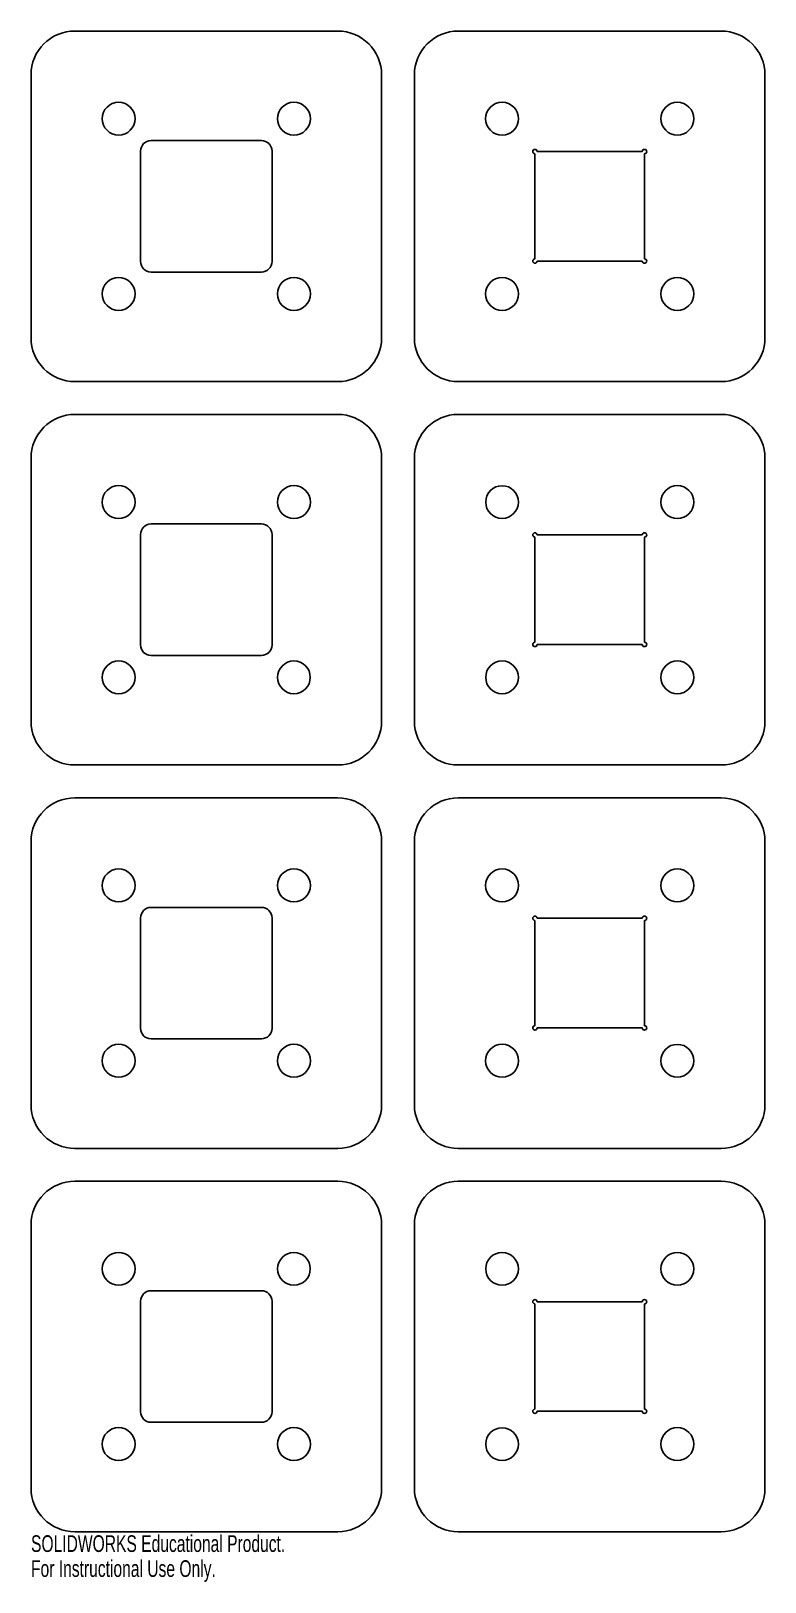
# Model space of a CAD drawing. Header units: inches. Extents: x -3 to 5.4, y -15.6 to 2.1.
import ezdxf

# ---------------------------------------------------------------- set-up
doc = ezdxf.new("R2010")
doc.units = ezdxf.units.IN
doc.header["$MEASUREMENT"] = 0
doc.styles.add('SLDTEXTSTYLE0', font='TXT', dxfattribs={"width": 0.7})

msp = doc.modelspace()

# ---------------------------------------------------------------- linework, layer by layer
at = {"color": 7, "linetype": 'Continuous', "lineweight": 25}
for p, q in [((-2.479, 2.113), (0.521, 2.113)), ((1.896, 2.113), (4.896, 2.113)), ((-2.979, -1.387), (-2.979, 1.613)), ((1.021, -1.387), (1.021, 1.613)), ((1.396, -1.387), (1.396, 1.613)), ((5.396, -1.387), (5.396, 1.613)), ((-1.729, -0.517), (-1.729, 0.743)), ((-1.609, 0.863), (-0.349, 0.863)), ((-0.229, -0.517), (-0.229, 0.743)), ((2.771, -0.487), (2.771, 0.713)), ((2.796, 0.738), (3.996, 0.738)), ((4.021, -0.487), (4.021, 0.713)), ((2.796, -0.512), (3.996, -0.512)), ((-1.609, -0.637), (-0.349, -0.637)), ((-2.479, -1.887), (0.521, -1.887)), ((1.896, -1.887), (4.896, -1.887)), ((-2.479, -2.262), (0.521, -2.262)), ((1.896, -2.262), (4.896, -2.262)), ((-2.979, -5.762), (-2.979, -2.762)), ((1.021, -5.762), (1.021, -2.762)), ((1.396, -5.762), (1.396, -2.762)), ((5.396, -5.762), (5.396, -2.762)), ((-1.609, -3.512), (-0.349, -3.512)), ((-1.729, -4.892), (-1.729, -3.632)), ((-0.229, -4.892), (-0.229, -3.632)), ((2.771, -4.862), (2.771, -3.662)), ((2.796, -3.637), (3.996, -3.637)), ((4.021, -4.862), (4.021, -3.662)), ((2.796, -4.887), (3.996, -4.887)), ((-1.609, -5.012), (-0.349, -5.012)), ((-2.479, -6.262), (0.521, -6.262)), ((1.896, -6.262), (4.896, -6.262)), ((-2.479, -6.637), (0.521, -6.637)), ((1.896, -6.637), (4.896, -6.637)), ((-2.979, -10.137), (-2.979, -7.137)), ((1.021, -10.137), (1.021, -7.137)), ((1.396, -10.137), (1.396, -7.137)), ((5.396, -10.137), (5.396, -7.137)), ((-1.609, -7.887), (-0.349, -7.887)), ((-1.729, -9.267), (-1.729, -8.007)), ((-0.229, -9.267), (-0.229, -8.007)), ((2.771, -9.237), (2.771, -8.037)), ((2.796, -8.012), (3.996, -8.012)), ((4.021, -9.237), (4.021, -8.037)), ((2.796, -9.262), (3.996, -9.262)), ((-1.609, -9.387), (-0.349, -9.387)), ((-2.479, -10.637), (0.521, -10.637)), ((1.896, -10.637), (4.896, -10.637)), ((-2.479, -11.012), (0.521, -11.012)), ((1.896, -11.012), (4.896, -11.012)), ((-2.979, -14.512), (-2.979, -11.512)), ((1.021, -14.512), (1.021, -11.512)), ((1.396, -14.512), (1.396, -11.512)), ((5.396, -14.512), (5.396, -11.512)), ((-1.729, -13.642), (-1.729, -12.382)), ((-1.609, -12.262), (-0.349, -12.262)), ((-0.229, -13.642), (-0.229, -12.382)), ((2.796, -12.387), (3.996, -12.387)), ((2.771, -13.612), (2.771, -12.412)), ((4.021, -13.612), (4.021, -12.412)), ((-1.609, -13.762), (-0.349, -13.762)), ((2.796, -13.637), (3.996, -13.637)), ((-2.479, -15.012), (0.521, -15.012)), ((1.896, -15.012), (4.896, -15.012))]:
    msp.add_line(p, q, dxfattribs=at)
for centre, radius in [((-1.979, 1.113), 0.188), ((0.021, 1.113), 0.188), ((2.396, 1.113), 0.188), ((4.396, 1.113), 0.188), ((-1.979, -0.887), 0.188), ((0.021, -0.887), 0.188), ((2.396, -0.887), 0.188), ((4.396, -0.887), 0.188), ((-1.979, -3.262), 0.188), ((0.021, -3.262), 0.188), ((2.396, -3.262), 0.187), ((4.396, -3.262), 0.188), ((-1.979, -5.262), 0.187), ((0.021, -5.262), 0.187), ((2.396, -5.262), 0.187), ((4.396, -5.262), 0.187), ((-1.979, -7.637), 0.188), ((0.021, -7.637), 0.188), ((2.396, -7.637), 0.188), ((4.396, -7.637), 0.188), ((-1.979, -9.637), 0.188), ((0.021, -9.637), 0.188), ((2.396, -9.637), 0.188), ((4.396, -9.637), 0.187), ((-1.979, -12.012), 0.187), ((0.021, -12.012), 0.187), ((2.396, -12.012), 0.187), ((4.396, -12.012), 0.187), ((-1.979, -14.012), 0.188), ((0.021, -14.012), 0.188), ((2.396, -14.012), 0.187), ((4.396, -14.012), 0.188)]:
    msp.add_circle(centre, radius, dxfattribs=at)
for centre, radius, start, end in [((-2.479, 1.613), 0.5, 90, 180), ((0.521, 1.613), 0.5, 0, 90), ((1.896, 1.613), 0.5, 90, 180), ((4.896, 1.613), 0.5, 0, 90), ((-1.609, 0.743), 0.12, 90, 180), ((-0.349, 0.743), 0.12, 0, 90), ((2.771, 0.738), 0.025, 0, 270), ((4.021, 0.738), 0.025, 270, 180), ((-1.609, -0.517), 0.12, 180, 270), ((-0.349, -0.517), 0.12, 270, 0), ((2.771, -0.512), 0.025, 90, 0), ((4.021, -0.512), 0.025, 180, 90), ((-2.479, -1.387), 0.5, 180, 270), ((0.521, -1.387), 0.5, 270, 0), ((1.896, -1.387), 0.5, 180, 270), ((4.896, -1.387), 0.5, 270, 0), ((-2.479, -2.762), 0.5, 90, 180), ((0.521, -2.762), 0.5, 0, 90), ((1.896, -2.762), 0.5, 90, 180), ((4.896, -2.762), 0.5, 0, 90), ((-1.609, -3.632), 0.12, 90, 180), ((-0.349, -3.632), 0.12, 0, 90), ((2.771, -3.637), 0.025, 0, 270), ((4.021, -3.637), 0.025, 270, 180), ((-1.609, -4.892), 0.12, 180, 270), ((-0.349, -4.892), 0.12, 270, 0), ((2.771, -4.887), 0.025, 90, 0), ((4.021, -4.887), 0.025, 180, 90), ((-2.479, -5.762), 0.5, 180, 270), ((0.521, -5.762), 0.5, 270, 0), ((1.896, -5.762), 0.5, 180, 270), ((4.896, -5.762), 0.5, 270, 0), ((-2.479, -7.137), 0.5, 90, 180), ((0.521, -7.137), 0.5, 0, 90), ((1.896, -7.137), 0.5, 90, 180), ((4.896, -7.137), 0.5, 0, 90), ((-1.609, -8.007), 0.12, 90, 180), ((-0.349, -8.007), 0.12, 0, 90), ((2.771, -8.012), 0.025, 360, 270), ((4.021, -8.012), 0.025, 270, 180), ((-1.609, -9.267), 0.12, 180, 270), ((-0.349, -9.267), 0.12, 270, 0), ((2.771, -9.262), 0.025, 90, 0), ((4.021, -9.262), 0.025, 180, 90), ((-2.479, -10.137), 0.5, 180, 270), ((0.521, -10.137), 0.5, 270, 0), ((1.896, -10.137), 0.5, 180, 270), ((4.896, -10.137), 0.5, 270, 0), ((-2.479, -11.512), 0.5, 90, 180), ((0.521, -11.512), 0.5, 0, 90), ((1.896, -11.512), 0.5, 90, 180), ((4.896, -11.512), 0.5, 0, 90), ((-1.609, -12.382), 0.12, 90, 180), ((-0.349, -12.382), 0.12, 0, 90), ((2.771, -12.387), 0.025, 360, 270), ((4.021, -12.387), 0.025, 270, 180), ((2.771, -13.637), 0.025, 90, 360), ((4.021, -13.637), 0.025, 180, 90), ((-1.609, -13.642), 0.12, 180, 270), ((-0.349, -13.642), 0.12, 270, 0), ((-2.479, -14.512), 0.5, 180, 270), ((0.521, -14.512), 0.5, 270, 0), ((1.896, -14.512), 0.5, 180, 270), ((4.896, -14.512), 0.5, 270, 0)]:
    msp.add_arc(centre, radius, start, end, dxfattribs=at)

# ---------------------------------------------------------------- texts
at = {"color": 7, "linetype": 'Continuous', "char_height": 0.1903, "attachment_point": 1, "style": 'SLDTEXTSTYLE0'}
for s, insert in [('SOLIDWORKS Educational Product.', (-2.979, -15.052)), ('For Instructional Use Only.', (-2.979, -15.337))]:
    msp.add_mtext(s, dxfattribs=dict(at, insert=insert))

doc.saveas('drawing.dxf')
